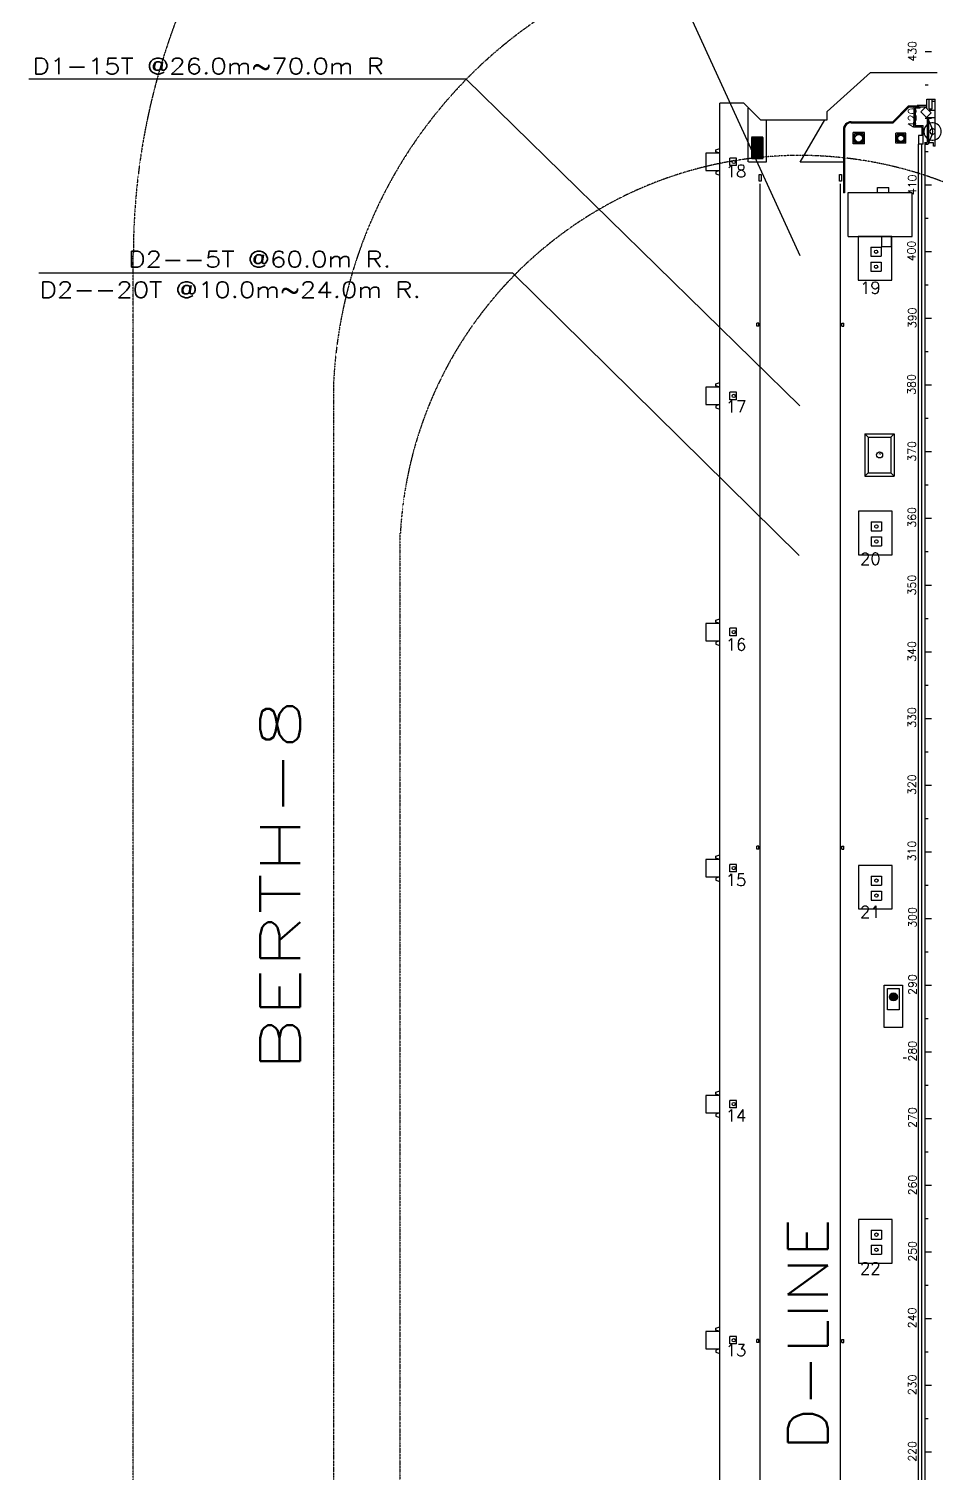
# Model space of a CAD drawing. Header units: inches. Extents: x 2621776591 to 2623670951, y 363331607 to 364354604.
# Drawn here: x 2622428770 to 2622564794, y 363928477 to 364145057 of the extents above; entities that cross this region are included whole.
import ezdxf
from ezdxf.enums import TextEntityAlignment as Align

# ---------------------------------------------------------------- set-up
doc = ezdxf.new("R2010")
doc.units = ezdxf.units.IN
doc.header["$MEASUREMENT"] = 0
for name, pattern in [('BORDERX2', [3.5, 1, -0.5, 1, -0.5, 0, -0.5]), ('CENTER', [2, 1.25, -0.25, 0.25, -0.25]), ('DASHED2', [0.375, 0.25, -0.125]), ('HIDDEN', [0.375, 0.25, -0.125])]:
    doc.linetypes.add(name, pattern=pattern)
for name, color, linetype in [('ANCHOR POINT', 7, 'Continuous'), ('BLDG', 3, 'Continuous'), ('BOLLARD', 1, 'Continuous'), ('Bollard Nos.', 7, 'Continuous'), ('CAPSTAN', 1, 'Continuous'), ('DIM', 8, 'Continuous'), ('Dock CH Text', 8, 'Continuous'), ('Dock Chainage', 8, 'Continuous'), ('FENDER', 1, 'Continuous'), ('LTOWER', 2, 'Continuous'), ('PIER', 7, 'Continuous'), ('PLAN', 2, 'Continuous'), ('TEXT2', 1, 'Continuous'), ('TEXT3', 6, 'Continuous')]:
    doc.layers.add(name, color=color, linetype=linetype)
doc.layers.add('CRANE', color=7, linetype='Continuous', true_color=0x7f3f7f)
doc.styles.add('ROMANS', font='romans')
doc.styles.get("Standard").update_dxf_attribs({"font": 'arial.ttf'})

# ---------------------------------------------------------------- blocks, each defined once
blk = doc.blocks.new('FENDER')
at = {"layer": 'FENDER'}
blk.add_line((-600, 1800), (0, 2000), dxfattribs=at)
blk.add_lwpolyline([(0, 0), (0, 1300), (-2100, 1300), (-2100, -1300), (0, -1300)], close=True, dxfattribs=at)
for points in [[(0, 1300), (-600, 1500), (-600, 1800)], [(0, -1300), (-600, -1500), (-600, -1800), (0, -2000)]]:
    blk.add_lwpolyline(points, dxfattribs=at)
blk = doc.blocks.new('BASE LIGHTING TOWER')
for p, q in [((1400, -300), (900, 200)), ((900, 200), (5300, 200)), ((900, 200), (900, -6125)), ((4800, -300), (5300, 200)), ((5300, 200), (5300, -6125)), ((1400, -300), (1400, -5625)), ((1400, -300), (4800, -300)), ((4800, -300), (4800, -5625)), ((900, -6125), (1400, -5625)), ((900, -6125), (5300, -6125)), ((1400, -5625), (4800, -5625)), ((5300, -6125), (4800, -5625))]:
    blk.add_line(p, q)
blk = doc.blocks.new('A$C48C768FC')
at = {"layer": 'Dock CH Text'}
blk.add_line((-4248, 279155), (-3748, 279155), dxfattribs=at)
at = {"layer": 'Dock Chainage'}
for p, q in [((0, 430000), (-975, 430000)), ((-500, 425000), (-975, 425000)), ((0, 420000), (-975, 420000)), ((-500, 415000), (-975, 415000)), ((0, 410000), (-975, 410000)), ((-500, 405000), (-975, 405000)), ((0, 400000), (-975, 400000)), ((-500, 395000), (-975, 395000)), ((0, 390000), (-975, 390000)), ((-500, 385000), (-975, 385000)), ((0, 380000), (-975, 380000)), ((-500, 375000), (-975, 375000)), ((0, 370000), (-975, 370000)), ((-500, 365000), (-975, 365000)), ((0, 360000), (-975, 360000)), ((-500, 355000), (-975, 355000)), ((0, 350000), (-975, 350000)), ((-500, 345000), (-975, 345000)), ((0, 340000), (-975, 340000)), ((-500, 335000), (-975, 335000)), ((0, 330000), (-975, 330000)), ((-500, 325000), (-975, 325000)), ((0, 320000), (-975, 320000)), ((-500, 315000), (-975, 315000)), ((0, 310000), (-975, 310000)), ((-500, 305000), (-975, 305000)), ((0, 300000), (-975, 300000)), ((-500, 295000), (-975, 295000)), ((0, 290000), (-975, 290000)), ((-500, 285000), (-975, 285000)), ((0, 280000), (-975, 280000)), ((-500, 275000), (-975, 275000)), ((0, 270000), (-975, 270000)), ((-500, 265000), (-975, 265000)), ((0, 260000), (-975, 260000)), ((-500, 255000), (-975, 255000)), ((0, 250000), (-975, 250000)), ((-500, 245000), (-975, 245000)), ((0, 240000), (-975, 240000)), ((-500, 235000), (-975, 235000)), ((0, 230000), (-975, 230000)), ((-500, 225000), (-975, 225000)), ((0, 220000), (-975, 220000))]:
    blk.add_line(p, q, dxfattribs=at)
at = {"layer": 'Dock CH Text', "style": 'ROMANS'}
for s, p in [('430', (-2299, 430081)), ('420', (-2299, 420081)), ('410', (-2299, 410053)), ('400', (-2416, 400141)), ('390', (-2299, 390113)), ('380', (-2416, 380126)), ('370', (-2351, 370101)), ('360', (-2351, 360191)), ('350', (-2351, 350039)), ('340', (-2351, 340089)), ('330', (-2351, 330180)), ('320', (-2351, 320107)), ('310', (-2351, 310155)), ('300', (-2276, 300203)), ('290', (-2276, 290130)), ('280', (-2276, 280138)), ('270', (-2276, 270186)), ('260', (-2276, 260073)), ('250', (-2276, 250121)), ('240', (-2322, 240144)), ('230', (-2303, 230111)), ('220', (-2303, 220122))]:
    blk.add_text(s, height=1200, rotation=90, dxfattribs=at).set_placement(p, align=Align.CENTER)
blk = doc.blocks.new('BOLLARD1')
at = {"layer": 'BOLLARD'}
for p, q in [((-3325, -1200), (-1775, -1200)), ((-3325, -1200), (-3325, -2550)), ((-1775, -1200), (-1775, -2550)), ((-3325, -2550), (-1775, -2550)), ((-3325, -3450), (-3325, -4800)), ((-3325, -3450), (-1775, -3450)), ((-1775, -3450), (-1775, -4800)), ((-3325, -4800), (-1775, -4800))]:
    blk.add_line(p, q, dxfattribs=at)
for centre in [(-2550, -1875), (-2550, -4125)]:
    blk.add_circle(centre, 250, dxfattribs=at)
blk = doc.blocks.new('A$C6b66f7a2')
at = {"layer": 'CAPSTAN'}
h = blk.add_hatch(dxfattribs=at)
h.set_pattern_fill('ANSI31', color=9, scale=1000)
h.set_pattern_definition([(45, (0, 0), (-88.3883476483, 88.3883476483), [])])
h.paths.add_polyline_path([(2622538879, 364128809), (2622537129, 364128809), (2622537129, 364125609), (2622538879, 364125609)])
at = {"layer": 'BOLLARD'}
for p, q in [((2622534874, 364125666), (2622533864, 364125666)), ((2622533864, 364124551), (2622533864, 364125666)), ((2622534874, 364124551), (2622534874, 364125666)), ((2622534874, 364124551), (2622533864, 364124551)), ((2622533864, 364089451), (2622533864, 364090566)), ((2622534874, 364090566), (2622533864, 364090566)), ((2622534874, 364089451), (2622534874, 364090566)), ((2622534874, 364089451), (2622533864, 364089451)), ((2622533864, 364054052), (2622533864, 364055167)), ((2622534874, 364055167), (2622533864, 364055167)), ((2622534874, 364054052), (2622533864, 364054052)), ((2622534874, 364054052), (2622534874, 364055167)), ((2622534874, 364019767), (2622533864, 364019767)), ((2622533864, 364018652), (2622533864, 364019767)), ((2622534874, 364018652), (2622534874, 364019767)), ((2622534874, 364018652), (2622533864, 364018652)), ((2622533864, 363983252), (2622533864, 363984367)), ((2622534874, 363984367), (2622533864, 363984367)), ((2622534874, 363983252), (2622534874, 363984367)), ((2622534874, 363983252), (2622533864, 363983252)), ((2622533864, 363947852), (2622533864, 363948967)), ((2622534874, 363948967), (2622533864, 363948967)), ((2622534874, 363947852), (2622533864, 363947852)), ((2622534874, 363947852), (2622534874, 363948967))]:
    blk.add_line(p, q, dxfattribs=at)
for points in [[(2622553119, 364113909), (2622553119, 364107384), (2622558144, 364107384), (2622558144, 364113909)], [(2622553179, 364072709), (2622553179, 364066184), (2622558204, 364066184), (2622558204, 364072709)], [(2622553179, 364019610), (2622553179, 364013085), (2622558204, 364013085), (2622558204, 364019610)], [(2622553179, 363966510), (2622553179, 363959985), (2622558204, 363959985), (2622558204, 363966510)]]:
    blk.add_lwpolyline(points, close=True, dxfattribs=at)
for centre in [(2622534444, 364125109), (2622534444, 364090009), (2622534444, 364054609), (2622534444, 364019210), (2622534444, 363983810), (2622534444, 363948410)]:
    blk.add_circle(centre, 250, dxfattribs=at)
at = {"layer": 'CAPSTAN', "color": 9, "linetype": 'DASHED2', "ltscale": 2}
for p, q in [((2622536629, 364125109), (2622536629, 364133230)), ((2622539379, 364125109), (2622539379, 364131410)), ((2622536629, 364125109), (2622539379, 364125109))]:
    blk.add_line(p, q, dxfattribs=at)
at = {"layer": 'CAPSTAN', "ltscale": 100}
for p, q in [((2622558051, 363999901), (2622558218, 363999891)), ((2622558052, 363999913), (2622558218, 363999902)), ((2622558068, 363999776), (2622558226, 363999830)), ((2622558072, 363999765), (2622558230, 363999819)), ((2622558084, 364000035), (2622558234, 363999961)), ((2622558089, 364000046), (2622558239, 363999972)), ((2622558135, 363999655), (2622558260, 363999766)), ((2622558143, 363999646), (2622558268, 363999757)), ((2622558166, 364000146), (2622558276, 364000021)), ((2622558175, 364000154), (2622558285, 364000029)), ((2622558194, 363999968), (2622558210, 364000000)), ((2622558244, 363999570), (2622558317, 363999720)), ((2622558254, 363999565), (2622558328, 363999715)), ((2622558287, 364000210), (2622558338, 364000059)), ((2622558298, 364000213), (2622558349, 364000063)), ((2622558376, 363999532), (2622558387, 363999699)), ((2622558388, 363999532), (2622558399, 363999698)), ((2622558401, 364000111), (2622558436, 364000109)), ((2622558420, 364000238), (2622558410, 364000071)), ((2622558432, 364000237), (2622558422, 364000071)), ((2622558513, 363999549), (2622558459, 363999706)), ((2622558525, 363999552), (2622558470, 363999710)), ((2622558554, 364000205), (2622558481, 364000055)), ((2622558565, 364000200), (2622558492, 364000050)), ((2622558634, 363999616), (2622558523, 363999741)), ((2622558643, 363999624), (2622558532, 363999749)), ((2622558665, 364000123), (2622558540, 364000013)), ((2622558673, 364000114), (2622558548, 364000004)), ((2622558719, 363999724), (2622558569, 363999797)), ((2622558724, 363999735), (2622558575, 363999808)), ((2622558737, 364000005), (2622558579, 363999951)), ((2622558741, 363999994), (2622558583, 363999940)), ((2622558757, 363999857), (2622558590, 363999867)), ((2622558757, 363999869), (2622558591, 363999879))]:
    blk.add_line(p, q, dxfattribs=at)
at = {"layer": 'CAPSTAN', "linetype": 'HIDDEN', "ltscale": 100}
for p, q in [((2622558243, 363999863), (2622558118, 363999846)), ((2622558126, 363999959), (2622558248, 363999926)), ((2622558155, 363999740), (2622558265, 363999804)), ((2622558175, 364000060), (2622558276, 363999983)), ((2622558229, 363999656), (2622558306, 363999757)), ((2622558259, 364000134), (2622558323, 364000024)), ((2622558331, 363999606), (2622558363, 363999729)), ((2622558478, 364000164), (2622558446, 364000041)), ((2622558549, 363999636), (2622558485, 363999745)), ((2622558579, 364000114), (2622558502, 364000013)), ((2622558634, 363999710), (2622558533, 363999787)), ((2622558653, 364000030), (2622558544, 363999966)), ((2622558683, 363999811), (2622558560, 363999844)), ((2622558690, 363999923), (2622558564, 363999907))]:
    blk.add_line(p, q, dxfattribs=at)
at = {"layer": 'CAPSTAN', "linetype": 'HIDDEN', "ltscale": 5}
for p, q in [((2622558218, 363999902), (2622558297, 363999898)), ((2622558218, 363999891), (2622558296, 363999886)), ((2622558226, 363999830), (2622558300, 363999856)), ((2622558230, 363999819), (2622558304, 363999844)), ((2622558234, 363999961), (2622558305, 363999927)), ((2622558239, 363999972), (2622558310, 363999938)), ((2622558260, 363999766), (2622558320, 363999818)), ((2622558268, 363999757), (2622558328, 363999809)), ((2622558276, 364000021), (2622558329, 363999962)), ((2622558285, 364000029), (2622558338, 363999970)), ((2622558317, 363999720), (2622558352, 363999791)), ((2622558328, 363999715), (2622558362, 363999786)), ((2622558338, 364000059), (2622558364, 363999985)), ((2622558349, 364000063), (2622558375, 363999989)), ((2622558387, 363999699), (2622558392, 363999778)), ((2622558399, 363999698), (2622558404, 363999777)), ((2622558410, 364000071), (2622558405, 363999993)), ((2622558422, 364000071), (2622558417, 363999992)), ((2622558459, 363999706), (2622558434, 363999781)), ((2622558470, 363999710), (2622558445, 363999785)), ((2622558481, 364000055), (2622558446, 363999984)), ((2622558492, 364000050), (2622558457, 363999979)), ((2622558523, 363999741), (2622558471, 363999800)), ((2622558532, 363999749), (2622558480, 363999808)), ((2622558540, 364000013), (2622558481, 363999961)), ((2622558548, 364000004), (2622558489, 363999952)), ((2622558569, 363999797), (2622558498, 363999832)), ((2622558579, 363999951), (2622558504, 363999925)), ((2622558575, 363999808), (2622558504, 363999843)), ((2622558583, 363999940), (2622558508, 363999914)), ((2622558590, 363999867), (2622558511, 363999872)), ((2622558591, 363999879), (2622558512, 363999884))]:
    blk.add_line(p, q, dxfattribs=at)
at = {"layer": 'CAPSTAN', "color": 9, "linetype": 'DASHED2', "ltscale": 2}
blk.add_lwpolyline([(2622538879, 364128809), (2622537129, 364128809), (2622537129, 364125609), (2622538879, 364125609)], close=True, dxfattribs=at)
at = {"layer": 'CAPSTAN'}
for points in [[(2622557029, 364001635), (2622559779, 364001635), (2622559779, 363995310), (2622557029, 363995310)], [(2622557529, 364001135), (2622559279, 364001135), (2622559279, 363997935), (2622557529, 363997935)]]:
    blk.add_lwpolyline(points, close=True, dxfattribs=at)
at = {"layer": 'CAPSTAN', "color": 9, "linetype": 'DASHED2', "ltscale": 2}
blk.add_circle((2622538004, 364126859), 600, dxfattribs=at)
at = {"layer": 'CAPSTAN'}
blk.add_circle((2622558404, 363999885), 600, dxfattribs=at)
at = {"layer": 'CAPSTAN', "ltscale": 100}
for centre, radius in [((2622558404, 363999885), 600), ((2622558404, 363999885), 540), ((2622558404, 363999885), 530), ((2622558404, 363999885), 448), ((2622558404, 363999885), 438), ((2622558180, 363999855), 26.6), ((2622558186, 363999943), 26.6), ((2622558180, 363999855), 14.6), ((2622558186, 363999943), 14.6), ((2622558209, 363999771), 26.6), ((2622558209, 363999771), 14.6), ((2622558225, 364000022), 26.6), ((2622558225, 364000022), 14.6), ((2622558267, 363999705), 26.6), ((2622558267, 363999705), 14.6), ((2622558291, 364000080), 26.6), ((2622558291, 364000080), 14.6), ((2622558346, 363999667), 26.6), ((2622558346, 363999667), 14.6), ((2622558374, 364000109), 26.6), ((2622558374, 364000109), 14.6), ((2622558434, 363999661), 26.6), ((2622558434, 363999661), 14.6), ((2622558462, 364000103), 26.6), ((2622558462, 364000103), 14.6), ((2622558518, 363999690), 26.6), ((2622558518, 363999690), 14.6), ((2622558541, 364000064), 26.6), ((2622558541, 364000064), 14.6), ((2622558584, 363999748), 26.6), ((2622558584, 363999748), 14.6), ((2622558600, 363999998), 26.6), ((2622558600, 363999998), 14.6), ((2622558623, 363999827), 26.6), ((2622558628, 363999915), 26.6), ((2622558623, 363999827), 14.6), ((2622558628, 363999915), 14.6)]:
    blk.add_circle(centre, radius, dxfattribs=at)
at = {"layer": 'CAPSTAN', "linetype": 'CENTER', "ltscale": 0.1}
blk.add_circle((2622558404, 363999885), 226, dxfattribs=at)
at = {"layer": 'CAPSTAN', "ltscale": 100}
for centre, radius, start, end in [((2622558050, 363999889), 12, 86.4258, 179.34085), ((2622558404, 363999885), 366, 179.34085, 196.01076), ((2622558404, 363999885), 366, 156.84085, 173.51075), ((2622558053, 363999925), 12, 173.51075, 266.4258), ((2622558064, 363999787), 12, 196.01076, 288.9258), ((2622558076, 363999753), 12, 108.9258, 201.84085), ((2622558404, 363999885), 366, 201.84085, 218.51075), ((2622558079, 364000024), 12, 63.9258, 156.84085), ((2622558095, 364000056), 12, 151.01075, 243.9258), ((2622558404, 363999885), 366, 134.34085, 151.01075), ((2622558127, 363999664), 12, 218.51075, 311.4258), ((2622558151, 363999637), 12, 131.4258, 224.34085), ((2622558404, 363999885), 366, 224.34085, 241.01074), ((2622558157, 364000138), 12, 41.4258, 134.34085), ((2622558184, 364000162), 12, 128.51075, 221.4258), ((2622558404, 363999885), 366, 113.22811, 128.51075), ((2622558219, 363999908), 6, 266.4258, 352.74593), ((2622558217, 363999885), 6, 0.10567, 86.4258), ((2622558404, 363999885), 181, 180.10567, 195.24593), ((2622558404, 363999885), 181, 157.60567, 172.74593), ((2622558224, 363999836), 6, 288.9258, 15.24593), ((2622558233, 363999575), 12, 241.01074, 333.9258), ((2622558232, 363999813), 6, 22.60567, 108.9258), ((2622558231, 363999956), 6, 337.60567, 63.9258), ((2622558404, 363999885), 181, 202.60567, 217.74593), ((2622558242, 363999978), 6, 243.9258, 330.24593), ((2622558404, 363999885), 181, 135.10567, 150.24593), ((2622558265, 363999559), 12, 153.9258, 246.84085), ((2622558268, 364000203), 20, 18.9258, 113.22811), ((2622558256, 363999770), 6, 311.4258, 37.74593), ((2622558404, 363999885), 366, 246.84085, 263.51075), ((2622558272, 363999752), 6, 45.10567, 131.4258), ((2622558272, 364000017), 6, 315.10567, 41.4258), ((2622558404, 363999885), 181, 225.10567, 240.24594), ((2622558290, 364000033), 6, 221.4258, 307.74594), ((2622558404, 363999885), 181, 112.60567, 127.74594), ((2622558317, 364000219), 20, 103.57294, 198.9258), ((2622558412, 363999824), 426, 90.52899, 103.57294), ((2622558311, 363999723), 6, 333.9258, 60.24594), ((2622558333, 363999712), 6, 67.60568, 153.9258), ((2622558332, 364000057), 6, 292.60567, 18.9258), ((2622558404, 363999885), 181, 247.60568, 262.74594), ((2622558355, 364000065), 6, 198.9258, 285.24594), ((2622558404, 363999885), 181, 90.10568, 105.24594), ((2622558364, 363999533), 12, 263.51075, 356.4258), ((2622558381, 363999699), 6, 356.4258, 82.74594), ((2622558400, 363999531), 12, 176.4258, 269.34085), ((2622558405, 363999698), 6, 90.10568, 176.4258), ((2622558404, 363999885), 366, 269.34085, 286.01076), ((2622558404, 364000072), 6, 270.10568, 356.4258), ((2622558404, 363999885), 181, 270.10568, 285.24594), ((2622558408, 364000239), 12, 356.4258, 89.34085), ((2622558428, 364000070), 6, 176.4258, 262.74594), ((2622558404, 363999885), 181, 67.60568, 82.74594), ((2622558444, 364000237), 12, 83.51075, 176.4258), ((2622558404, 363999885), 366, 66.84085, 83.51075), ((2622558453, 363999704), 6, 18.9258, 105.24594), ((2622558476, 363999712), 6, 112.60567, 198.9258), ((2622558476, 364000058), 6, 247.60568, 333.9258), ((2622558404, 363999885), 181, 292.60567, 307.74594), ((2622558497, 364000047), 6, 153.9258, 240.24594), ((2622558404, 363999885), 181, 45.10567, 60.24594), ((2622558502, 363999545), 12, 286.01076, 18.9258), ((2622558519, 363999737), 6, 41.4258, 127.74594), ((2622558536, 363999556), 12, 198.9258, 291.84084), ((2622558537, 363999753), 6, 135.10567, 221.4258), ((2622558536, 364000017), 6, 225.10567, 311.4258), ((2622558404, 363999885), 181, 315.10567, 330.2459), ((2622558404, 363999885), 366, 291.84084, 308.51075), ((2622558552, 363999999), 6, 131.4258, 217.74593), ((2622558404, 363999885), 181, 22.60567, 37.74593), ((2622558543, 364000210), 12, 333.9258, 66.84085), ((2622558567, 363999792), 6, 63.92577, 150.2459), ((2622558576, 364000194), 12, 61.01074, 153.9258), ((2622558577, 363999957), 6, 202.60567, 288.9258), ((2622558577, 363999814), 6, 157.60563, 243.92577), ((2622558404, 363999885), 181, 337.60563, 352.74593), ((2622558585, 363999934), 6, 108.9258, 195.24593), ((2622558404, 363999885), 181, 0.10567, 15.24593), ((2622558404, 363999885), 366, 44.34085, 61.01074), ((2622558590, 363999861), 6, 86.4258, 172.74593), ((2622558591, 363999885), 6, 180.10567, 266.4258), ((2622558625, 363999608), 12, 308.51075, 41.4258), ((2622558652, 363999632), 12, 221.4258, 314.34085), ((2622558404, 363999885), 366, 314.34085, 331.01071), ((2622558657, 364000132), 12, 311.4258, 44.34085), ((2622558681, 364000105), 12, 38.51075, 131.4258), ((2622558404, 363999885), 366, 21.84085, 38.51075), ((2622558714, 363999713), 12, 331.01071, 63.92577), ((2622558730, 363999746), 12, 243.92577, 336.84081), ((2622558733, 364000017), 12, 288.9258, 21.84085), ((2622558744, 363999982), 12, 16.01076, 108.9258), ((2622558404, 363999885), 366, 336.84081, 353.51075), ((2622558404, 363999885), 366, 359.34085, 16.01076), ((2622558758, 363999881), 12, 266.4258, 359.34085), ((2622558756, 363999845), 12, 353.51075, 86.4258)]:
    blk.add_arc(centre, radius, start, end, dxfattribs=at)
at = {"layer": 'CAPSTAN', "linetype": 'HIDDEN', "ltscale": 5}
for start, end in [(179.61548, 195.73611), (157.11548, 173.23612), (202.11548, 218.23612), (134.61549, 150.73612), (224.61548, 240.73612), (112.11549, 128.23612), (247.11549, 263.23612), (89.61548, 105.73611), (269.61548, 285.73611), (67.11549, 83.23612), (292.11549, 308.23612), (44.61548, 60.73612), (314.61549, 330.73608), (22.11548, 38.23612), (337.11545, 353.23612), (359.61548, 15.73611)]:
    blk.add_arc((2622558404, 363999885), 108, start, end, dxfattribs=at)
at = {"layer": 'BOLLARD'}
for p in [(2622558344, 364113509), (2622558404, 364072309), (2622558404, 364019210), (2622558404, 363966110)]:
    blk.add_blockref('BOLLARD1', p, dxfattribs=at)
at = {"layer": 'FENDER'}
for p in [(2622532344, 364125109), (2622532344, 364090009), (2622532344, 364054609), (2622532344, 364019210), (2622532344, 363983810), (2622532344, 363948410)]:
    blk.add_blockref('FENDER', p, dxfattribs=at)
at = {"layer": 'Bollard Nos.', "style": 'ROMANS'}
for s, p in [('18', (2622533258, 364122834)), ('19', (2622553384, 364105338)), ('17', (2622533258, 364087541)), ('20', (2622553384, 364064688)), ('16', (2622533258, 364051840)), ('15', (2622533258, 364016525)), ('21', (2622553384, 364011728)), ('14', (2622533258, 363981210)), ('22', (2622553384, 363958282)), ('13', (2622533258, 363946007))]:
    blk.add_text(s, height=1800, dxfattribs=at).set_placement(p)

msp = doc.modelspace()

# ---------------------------------------------------------------- linework, layer by layer
at = {"layer": 'ANCHOR POINT'}
for p, q in [((2622537899.3, 364100489), (2622537899.3, 364100939)), ((2622538199.3, 364100939), (2622537899.3, 364100939)), ((2622538199.3, 364100489), (2622537899.3, 364100489)), ((2622538199.3, 364100489), (2622538199.3, 364100939)), ((2622550669.3, 364100939), (2622550969.3, 364100939)), ((2622550669.3, 364100489), (2622550669.3, 364100939)), ((2622550669.3, 364100489), (2622550969.3, 364100489)), ((2622550969.3, 364100489), (2622550969.3, 364100939)), ((2622537899.3, 364022039), (2622537899.3, 364022489)), ((2622538199.3, 364022489), (2622537899.3, 364022489)), ((2622538199.3, 364022039), (2622537899.3, 364022039)), ((2622538199.3, 364022039), (2622538199.3, 364022489)), ((2622550669.3, 364022039), (2622550669.3, 364022489)), ((2622550669.3, 364022489), (2622550969.3, 364022489)), ((2622550669.3, 364022039), (2622550969.3, 364022039)), ((2622550969.3, 364022039), (2622550969.3, 364022489)), ((2622537899.3, 363948079), (2622537899.3, 363948529)), ((2622538199.3, 363948529), (2622537899.3, 363948529)), ((2622538199.3, 363948079), (2622537899.3, 363948079)), ((2622538199.3, 363948079), (2622538199.3, 363948529)), ((2622550669.3, 363948529), (2622550969.3, 363948529)), ((2622550669.3, 363948079), (2622550669.3, 363948529)), ((2622550669.3, 363948079), (2622550969.3, 363948079)), ((2622550969.3, 363948079), (2622550969.3, 363948529))]:
    msp.add_line(p, q, dxfattribs=at)
at = {"layer": 'BLDG'}
for p, q in [((2622555993.8, 364121258.9), (2622557693.8, 364121258.9)), ((2622555993.8, 364120508.9), (2622555993.8, 364121258.9)), ((2622557693.8, 364120508.9), (2622557693.8, 364121258.9)), ((2622551603.8, 364113909), (2622551603.8, 364120509)), ((2622551603.8, 364120509), (2622561218.8, 364120509)), ((2622561218.8, 364113909), (2622561218.8, 364120509)), ((2622551603.8, 364113909), (2622561218.8, 364113909)), ((2622558085.5, 364113909), (2622556585.5, 364113909)), ((2622556585.5, 364113909), (2622556585.5, 364112409)), ((2622556585.5, 364112409), (2622558085.5, 364112409)), ((2622558085.5, 364112409), (2622558085.5, 364113909))]:
    msp.add_line(p, q, dxfattribs=at)
at = {"layer": 'CRANE', "color": 7, "linetype": 'Continuous'}
for p, q in [((2622544434.3, 364111023.7, 0), (2622502817.4, 364201952.5, 0)), ((2622494326.2, 364137519.7, 0), (2622428769.8, 364137519.7, 0)), ((2622544344.4, 364088548.4, 0), (2622494326.2, 364137519.7, 0))]:
    msp.add_line(p, q, dxfattribs=at)
at = {"layer": 'CRANE', "linetype": 'BORDERX2'}
for p, q in [((2622444428.2, 363590436.3, -3307.3), (2622444428.2, 364111024.1, -3307.3)), ((2622474457, 364092076.5, 0), (2622474430.3, 363567024.6, 0)), ((2622484371.9, 364069427.4, 0), (2622484479.3, 363543612.9, 0))]:
    msp.add_line(p, q, dxfattribs=at)
at = {"layer": 'CRANE', "color": 7, "linetype": 'Continuous', "elevation": 0}
msp.add_lwpolyline([(2622544254.4, 364066073), (2622501344.5, 364108448.2), (2622430249.1, 364108448.2)], dxfattribs=at)
at = {"layer": 'CRANE', "linetype": 'BORDERX2'}
for centre, radius, start, end in [((2622544434.3, 364111023.7, 0), 100006.1, 0, 180), ((2622544411.2, 364088501.8, 0), 70045.6, 0.03814, 177.074681), ((2622544368.9, 364066073, 0), 60000, 0, 176.795189)]:
    msp.add_arc(centre, radius, start, end, dxfattribs=at)
at = {"layer": 'LTOWER'}
msp.add_circle((2622556329.2, 364081159), 450, dxfattribs=at)
at = {"layer": 'PIER'}
for p, q in [((2622548457.5, 364132670.8), (2622554961.3, 364138494.3)), ((2622554961.3, 364138494.3), (2622564943.8, 364138494.3)), ((2622535948.8, 364133909.7), (2622532343.8, 364133909.7)), ((2622532343.8, 363708077.6), (2622532343.8, 364133909.7)), ((2622535948.8, 364133909.7), (2622538448.8, 364131409.7)), ((2622548457.5, 364131409.7), (2622548457.5, 364132670.8)), ((2622538448.8, 364131409.7), (2622548457.5, 364131409.7)), ((2622562143.8, 363699069.7), (2622562143.8, 364127788.9)), ((2622562643.8, 363700469.7), (2622562643.8, 364127788.9)), ((2622563143.8, 363700469.7), (2622563143.8, 364128083.9))]:
    msp.add_line(p, q, dxfattribs=at)
at = {"layer": 'PLAN'}
for p, q in [((2622563393.8, 364133109.9), (2622563393.8, 364134539.8)), ((2622563393.8, 364134539.8), (2622564603.8, 364134539.8)), ((2622563738.8, 364133069.8), (2622563738.8, 364134539.8)), ((2622564198.8, 364133069.8), (2622564198.8, 364134539.8)), ((2622564198.8, 364134239.8), (2622564643.8, 364134239.8)), ((2622564603.8, 364134539.8), (2622564643.8, 364134499.8)), ((2622564643.8, 364131789.8), (2622564643.8, 364134499.8)), ((2622558297.7, 364131124.8), (2622560622.7, 364133449.8)), ((2622558359.8, 364130974.8), (2622560734.8, 364133349.8)), ((2622561938.8, 364133449.8), (2622560622.7, 364133449.8)), ((2622560734.8, 364133349.8), (2622563398.8, 364133349.8)), ((2622561438.8, 364133349.8), (2622561438.8, 364130349.8)), ((2622562338.8, 364133149.8), (2622561638.8, 364133149.8)), ((2622561638.8, 364133149.8), (2622561638.8, 364130549.8)), ((2622563398.8, 364133549.8), (2622561938.8, 364133549.8)), ((2622561938.8, 364133549.8), (2622561938.8, 364133449.8)), ((2622562138.8, 364133549.8), (2622562138.8, 364133349.8)), ((2622562338.8, 364133349.8), (2622562338.8, 364133149.8)), ((2622562482.8, 364132606.6), (2622563189.9, 364133313.7)), ((2622563331.3, 364131758.1), (2622562482.8, 364132606.6)), ((2622564038.4, 364132465.2), (2622563189.9, 364133313.7)), ((2622563331.3, 364131758.1), (2622564038.4, 364132465.2)), ((2622563423.8, 364131749.8), (2622564603.8, 364131749.8)), ((2622563428.8, 364131749.8), (2622563428.8, 364128024.8)), ((2622563628.8, 364131749.8), (2622563628.8, 364127824.8)), ((2622563633.9, 364132869.8), (2622564643.8, 364132869.8)), ((2622563738.8, 364133069.8), (2622564198.8, 364133069.8)), ((2622564603.8, 364131749.8), (2622564643.8, 364131789.8)), ((2622564643.8, 364127449.8), (2622564643.8, 364131874.8)), ((2622544393.8, 364125049.8), (2622548101, 364131409.8)), ((2622550889.7, 364129974.8), (2622550889.7, 364120449.8)), ((2622551039.7, 364129974.8), (2622551039.7, 364120449.8)), ((2622552039.7, 364131124.8), (2622558297.7, 364131124.8)), ((2622552039.7, 364130974.8), (2622558359.8, 364130974.8)), ((2622552338.8, 364127799.8), (2622552338.8, 364129499.8)), ((2622554038.8, 364129499.8), (2622552338.8, 364129499.8)), ((2622554038.8, 364127799.8), (2622554038.8, 364129499.8)), ((2622558757.8, 364127899.8), (2622558757.8, 364129399.8)), ((2622560257.8, 364129399.8), (2622558757.8, 364129399.8)), ((2622560257.8, 364127899.8), (2622560257.8, 364129399.8)), ((2622561438.8, 364130349.8), (2622562643.8, 364130349.8)), ((2622561638.8, 364130549.8), (2622562843.8, 364130549.8)), ((2622562643.8, 364130349.8), (2622562643.8, 364129049.8)), ((2622562843.8, 364127749.8), (2622562843.8, 364130549.8)), ((2622563628.8, 364131374.8), (2622564157.3, 364130218.1)), ((2622554038.8, 364127799.8), (2622552338.8, 364127799.8)), ((2622552538.8, 364127999.8), (2622552538.8, 364129299.8)), ((2622553838.8, 364129299.8), (2622552538.8, 364129299.8)), ((2622553838.8, 364127999.8), (2622552538.8, 364127999.8)), ((2622553838.8, 364127999.8), (2622553838.8, 364129299.8)), ((2622560257.8, 364127899.8), (2622558757.8, 364127899.8)), ((2622560057.8, 364129199.8), (2622558957.8, 364129199.8)), ((2622558957.8, 364128099.8), (2622558957.8, 364129199.8)), ((2622560057.8, 364128099.8), (2622558957.8, 364128099.8)), ((2622560057.8, 364128099.8), (2622560057.8, 364129199.8)), ((2622562143.8, 364129049.8), (2622562143.8, 364127749.8)), ((2622562843.8, 364129049.8), (2622562143.8, 364129049.8)), ((2622562143.8, 364127824.8), (2622562843.8, 364127824.8)), ((2622562843.8, 364127749.8), (2622562143.8, 364127749.8)), ((2622563143.8, 364128024.8), (2622563428.8, 364128024.8)), ((2622563143.8, 364127824.8), (2622563628.8, 364127824.8)), ((2622563143.8, 364127824.8), (2622563259.3, 364127749.8)), ((2622563259.3, 364127749.8), (2622563544.3, 364127749.8)), ((2622563544.3, 364127749.8), (2622563628.8, 364127824.8)), ((2622564157.3, 364129106.4), (2622563628.8, 364127949.8)), ((2622564413.8, 364127949.8), (2622563628.8, 364127949.8)), ((2622564413.8, 364127449.8), (2622564413.8, 364127949.8)), ((2622564643.8, 364127449.8), (2622564413.8, 364127449.8)), ((2622550868.8, 364125049.8), (2622544393.8, 364125049.8)), ((2622551039.7, 364120449.8), (2622550889.7, 364120449.8))]:
    msp.add_line(p, q, dxfattribs=at)
for centre, radius in [((2622553188.8, 364128649.8), 650), ((2622553188.8, 364128649.8), 570), ((2622559507.8, 364128649.8), 550), ((2622559507.8, 364128649.8), 470)]:
    msp.add_circle(centre, radius, dxfattribs=at)
for centre, radius, start, end in [((2622552039.7, 364129974.8), 1150, 90, 180), ((2622552039.7, 364129974.8), 1000, 90, 180), ((2622564249.8, 364129662.2), 1300, 113.178594, 246.821406), ((2622564249.8, 364129662.3), 1300, 246.820931, 113.179069), ((2622564249.8, 364129662.3), 394, 93.245529, 266.754471), ((2622563093.8, 364129662.3), 1200, 332.407183, 27.592817), ((2622564249.8, 364129662.3), 394, 266.754471, 93.245529)]:
    msp.add_arc(centre, radius, start, end, dxfattribs=at)
at = {"layer": 'TEXT2'}
for p, q in [((2622538284.3, 364122219), (2622538284.3, 364123219)), ((2622538284.3, 364123219), (2622538584.3, 364123219)), ((2622538584.3, 364123207.5), (2622538584.3, 364122219)), ((2622550284.3, 364123219), (2622550584.3, 364123219)), ((2622550284.3, 364122219), (2622550284.3, 364123219)), ((2622550584.3, 364123207.5), (2622550584.3, 364122219)), ((2622538584.3, 364122219), (2622538284.3, 364122219)), ((2622538434.3, 363518334), (2622538434.3, 364121844)), ((2622550584.3, 364122219), (2622550284.3, 364122219)), ((2622550434.3, 363518334), (2622550434.3, 364121844))]:
    msp.add_line(p, q, dxfattribs=at)

# ---------------------------------------------------------------- block references
at = {"layer": 'DIM'}
msp.add_blockref('A$C6b66f7a2', (0, 0), dxfattribs=at)
at = {"layer": 'Dock Chainage'}
msp.add_blockref('A$C48C768FC', (2622564118.7, 363711609.7), dxfattribs=at)
at = {"layer": 'FENDER'}
for p in [(2622532343.8, 364125108.9), (2622532343.8, 364090008.9), (2622532343.8, 364054609), (2622532343.8, 364019209.7), (2622532343.8, 363983809.7), (2622532343.8, 363948409.7)]:
    msp.add_blockref('FENDER', p, dxfattribs=at)
at = {"layer": 'LTOWER'}
msp.add_blockref('BASE LIGHTING TOWER', (2622553229.2, 364084121.5), dxfattribs=at)

# ---------------------------------------------------------------- texts
at = {"layer": 'CRANE', "color": 220, "style": 'ROMANS', "width": 1.2}
for s, p in [('D1-15T @26.0m~70.0m R', (2622429315.1, 364138279.1, 0)), ('D2--5T @60.0m R.', (2622443684.1, 364109319.5, 0)), ('D2--20T @10.0m~24.0m R.', (2622430387.5, 364104747.6, 0))]:
    msp.add_text(s, height=2400, dxfattribs=at).set_placement(p)
at = {"layer": 'LTOWER'}
msp.add_text('*', height=900.9, rotation=349.22049, dxfattribs=at).set_placement((2622556329.2, 364081159), align=Align.MIDDLE)
at = {"layer": 'TEXT3', "style": 'ROMANS'}
for s, width, p in [('BERTH-8', 1.5, (2622469465.6, 363988719.3, 0)), ('D-LINE', 1.2, (2622548570.2, 363931828.3, 0))]:
    msp.add_text(s, height=6000, rotation=90, dxfattribs=dict(at, width=width)).set_placement(p)

doc.saveas('drawing.dxf')
